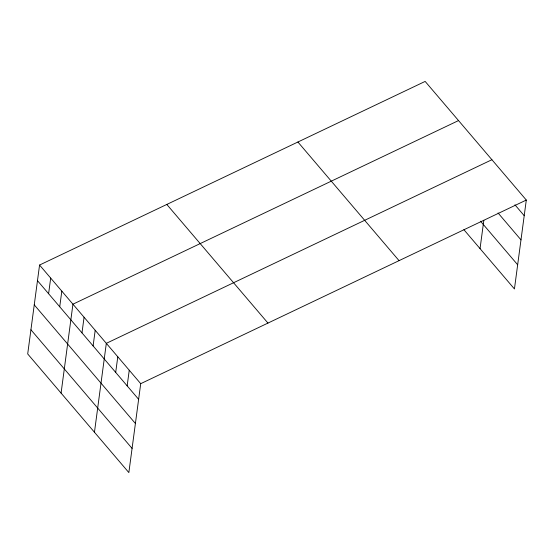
<?xml version="1.0" encoding="UTF-8"?>
<svg xmlns="http://www.w3.org/2000/svg" width="554" height="554" viewBox="0 0 554 554"><rect width="100%" height="100%" fill="white"/><g stroke="black" fill="none" stroke-linecap="round" stroke-linejoin="round"><path stroke-width="0.83" d="M39.563 265.041L27.7 353.944L128.853 472.583L140.716 383.673L39.563 265.041L425.147 81.417L526.3 200.056L514.437 288.959L463.913 229.702M48.6 293.724L50.691 278.087M59.728 306.777L61.819 291.134M61.079 393.098L72.941 304.188L458.532 120.571M81.985 332.878L84.07 317.234M93.107 345.925L95.198 330.288M94.457 432.245L106.32 343.335L491.91 159.718M115.696 372.42L117.787 356.783M127.164 385.868L129.248 370.224M480.048 248.628L483.829 220.298M140.716 383.673L526.3 200.056M514.936 204.807L524.216 215.693M498.06 212.978L520.989 239.875M480.491 221.184L517.665 264.784M297.907 142.011L399.053 260.65M166.809 204.44L267.956 323.079M37.478 280.677L138.625 399.309M34.251 304.859L135.398 423.491M30.927 329.769L132.074 448.401"/></g></svg>
